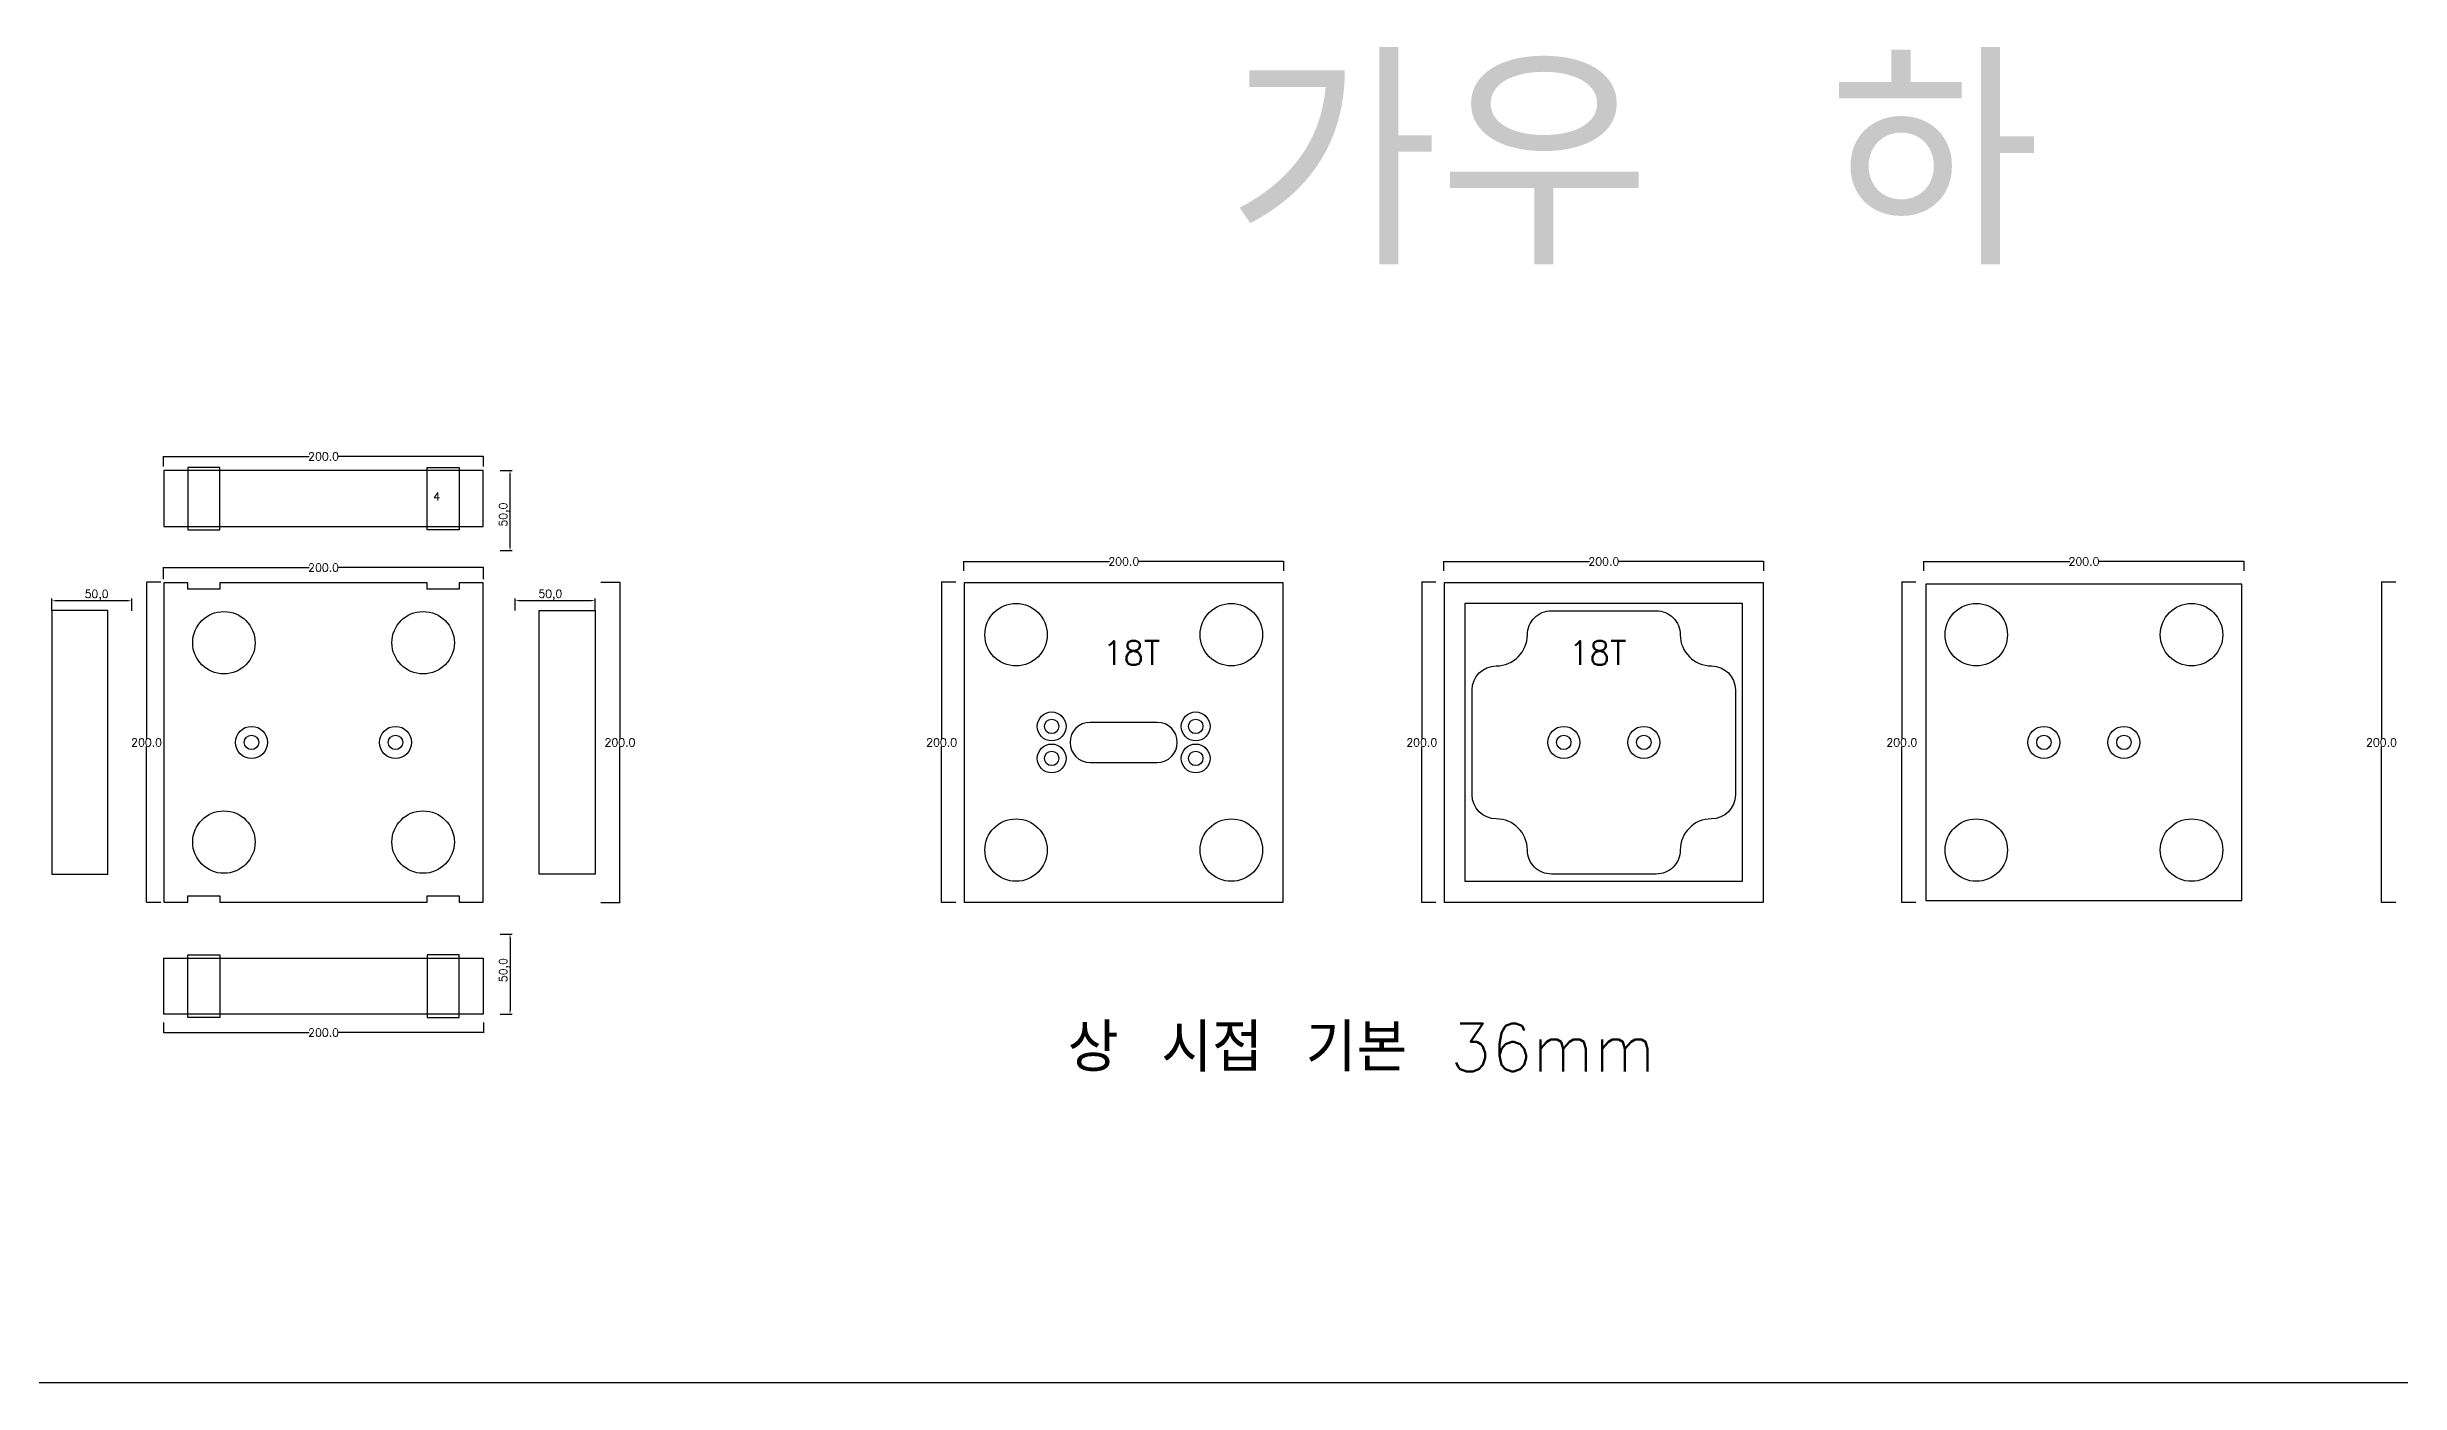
# Model space of a CAD drawing. Header units: millimetres. Extents: x -25 to 19775, y 172 to 9172.
# Drawn here: x 13753 to 15223, y 172 to 1006 of the extents above; entities that cross this region are included whole.
import ezdxf

# ---------------------------------------------------------------- set-up
doc = ezdxf.new("R2010")
doc.units = ezdxf.units.MM
for name, color, linetype in [('TEXT', 7, 'Continuous'), ('볼트 구멍', 7, 'Continuous'), ('치구', 7, 'Continuous'), ('치수', 7, 'Continuous')]:
    doc.layers.add(name, color=color, linetype=linetype)
doc.styles.get("Standard").update_dxf_attribs({"font": 'txt.shx', "bigfont": 'whgtxt.shx'})
doc.dimstyles.new('ISO-25', dxfattribs={"dimtxt": 2.5, "dimasz": 2.5, "dimexe": 1.25, "dimexo": 0.625, "dimtad": 1, "dimtxsty": 'Standard', "dimcen": 2.5, "dimadec": 0, "dimazin": 0, "dimtfac": 1, "dimtmove": 0, "dimatfit": 3, "dimfxl": 0, "dimarcsym": 0})
doc.dimstyles.get("Standard").update_dxf_attribs({"dimtxt": 7, "dimasz": 0.18, "dimexe": 0.18, "dimexo": 0.0625, "dimgap": 0.09, "dimtad": 0, "dimtih": 1, "dimtoh": 1, "dimdec": 1, "dimzin": 0, "dimdsep": 46, "dimtxsty": 'Standard', "dimcen": 0.09, "dimadec": 0, "dimazin": 0, "dimtfac": 1, "dimtdec": 1, "dimtofl": 0, "dimtmove": 0, "dimatfit": 3, "dimfxl": 0, "dimtolj": 1, "dimtzin": 0, "dimarcsym": 0})

# ---------------------------------------------------------------- blocks, each defined once
blk = doc.blocks.new('*D146')
at = {"layer": 'Defpoints', "color": 0}
for p in [(14035.1, 741.6), (14042, 741.6), (14035.1, 691.6)]:
    blk.add_point(p, dxfattribs=at)
at = {"layer": '치수', "color": 0, "lineweight": -2}
for p, q in [((14035.8, 741.6), (14043.3, 741.6)), ((14042, 694.1), (14042, 739.1)), ((14035.8, 691.6), (14043.3, 691.6))]:
    blk.add_line(p, q, dxfattribs=at)
at = {"layer": '치수', "color": 0}
for points in [[(14041.6, 739.1), (14042.5, 739.1), (14042, 741.6)], [(14041.6, 694.1), (14042.5, 694.1), (14042, 691.6)]]:
    blk.add_solid(points, dxfattribs=at)
at = {"layer": '치수', "color": 0, "insert": (14038.5, 714.1), "char_height": 5, "attachment_point": 5, "rotation": 90}
blk.add_mtext('50,0', dxfattribs=at)
blk = doc.blocks.new('*D147')
at = {"layer": 'Defpoints', "color": 0}
for p in [(14325.5, 678.9), (14525.5, 684.8), (14525.5, 678.9)]:
    blk.add_point(p, dxfattribs=at)
at = {"layer": '치수', "color": 0, "lineweight": -2}
for p, q in [((14325.5, 679), (14325.5, 685)), ((14325.6, 684.8), (14416.6, 684.8)), ((14525.3, 684.8), (14434.3, 684.8)), ((14525.5, 679), (14525.5, 685))]:
    blk.add_line(p, q, dxfattribs=at)
at = {"layer": '치수', "color": 0}
for points in [[(14325.6, 684.8), (14325.6, 684.8), (14325.5, 684.8)], [(14525.3, 684.8), (14525.3, 684.8), (14525.5, 684.8)]]:
    blk.add_solid(points, dxfattribs=at)
at = {"layer": '치수', "color": 0, "insert": (14425.5, 684.8), "char_height": 5, "attachment_point": 5}
blk.add_mtext('\\A1;200.0', dxfattribs=at)
blk = doc.blocks.new('*D148')
at = {"layer": 'Defpoints', "color": 0}
for p in [(14320.6, 671.8), (14311.7, 471.8), (14320.6, 471.8)]:
    blk.add_point(p, dxfattribs=at)
at = {"layer": '치수', "color": 0, "lineweight": -2}
for p, q in [((14320.5, 671.8), (14311.5, 671.8)), ((14311.7, 671.6), (14311.7, 574.4)), ((14311.7, 472), (14311.7, 569.2)), ((14320.5, 471.8), (14311.5, 471.8))]:
    blk.add_line(p, q, dxfattribs=at)
at = {"layer": '치수', "color": 0}
for points in [[(14311.6, 671.6), (14311.7, 671.6), (14311.7, 671.8)], [(14311.6, 472), (14311.7, 472), (14311.7, 471.8)]]:
    blk.add_solid(points, dxfattribs=at)
at = {"layer": '치수', "color": 0, "insert": (14311.7, 571.8), "char_height": 5, "attachment_point": 5}
blk.add_mtext('\\A1;200.0', dxfattribs=at)
blk = doc.blocks.new('*D149')
at = {"layer": 'Defpoints', "color": 0}
for p in [(14025.5, 681), (13825.5, 673.6), (14025.5, 673.6)]:
    blk.add_point(p, dxfattribs=at)
at = {"layer": '치수', "color": 0, "lineweight": -2}
for p, q in [((13825.5, 673.7), (13825.5, 681.2)), ((13825.6, 681), (13916.6, 681)), ((14025.3, 681), (13934.3, 681)), ((14025.5, 673.7), (14025.5, 681.2))]:
    blk.add_line(p, q, dxfattribs=at)
at = {"layer": '치수', "color": 0}
for points in [[(13825.6, 681.1), (13825.6, 681), (13825.5, 681)], [(14025.3, 681.1), (14025.3, 681), (14025.5, 681)]]:
    blk.add_solid(points, dxfattribs=at)
at = {"layer": '치수', "color": 0, "insert": (13925.5, 681), "char_height": 5, "attachment_point": 5}
blk.add_mtext('\\A1;200.0', dxfattribs=at)
blk = doc.blocks.new('*D150')
at = {"layer": 'Defpoints', "color": 0}
for p in [(14045.2, 653.6), (14095.2, 660.4), (14095.2, 653.6)]:
    blk.add_point(p, dxfattribs=at)
at = {"layer": '치수', "color": 0, "lineweight": -2}
for p, q in [((14045.2, 654.2), (14045.2, 661.7)), ((14095.2, 654.2), (14095.2, 661.7)), ((14047.7, 660.4), (14092.7, 660.4))]:
    blk.add_line(p, q, dxfattribs=at)
at = {"layer": '치수', "color": 0}
for points in [[(14047.7, 660.8), (14047.7, 660), (14045.2, 660.4)], [(14092.7, 660.8), (14092.7, 660), (14095.2, 660.4)]]:
    blk.add_solid(points, dxfattribs=at)
at = {"layer": '치수', "color": 0, "insert": (14067.2, 663.9), "char_height": 5, "attachment_point": 5}
blk.add_mtext('50,0', dxfattribs=at)
blk = doc.blocks.new('*D151')
at = {"layer": 'Defpoints', "color": 0}
for p in [(13755.7, 660.3), (13755.7, 653.6), (13805.7, 653.5)]:
    blk.add_point(p, dxfattribs=at)
at = {"layer": '치수', "color": 0, "lineweight": -2}
for p, q in [((13755.7, 654.2), (13755.7, 661.6)), ((13803.2, 660.3), (13758.2, 660.3)), ((13805.7, 654.1), (13805.7, 661.6))]:
    blk.add_line(p, q, dxfattribs=at)
at = {"layer": '치수', "color": 0}
for points in [[(13758.2, 660.7), (13758.2, 659.9), (13755.7, 660.3)], [(13803.2, 660.7), (13803.2, 659.9), (13805.7, 660.3)]]:
    blk.add_solid(points, dxfattribs=at)
at = {"layer": '치수', "color": 0, "insert": (13783.7, 663.8), "char_height": 5, "attachment_point": 5}
blk.add_mtext('50,0', dxfattribs=at)
blk = doc.blocks.new('*D152')
at = {"layer": 'Defpoints', "color": 0}
for p in [(14035.1, 452.1), (14035.1, 402.1), (14042, 402.1)]:
    blk.add_point(p, dxfattribs=at)
at = {"layer": '치수', "color": 0, "lineweight": -2}
for p, q in [((14035.8, 452.1), (14043.3, 452.1)), ((14042, 449.6), (14042, 404.6)), ((14035.8, 402.1), (14043.3, 402.1))]:
    blk.add_line(p, q, dxfattribs=at)
at = {"layer": '치수', "color": 0}
for points in [[(14041.6, 449.6), (14042.5, 449.6), (14042, 452.1)], [(14041.6, 404.6), (14042.5, 404.6), (14042, 402.1)]]:
    blk.add_solid(points, dxfattribs=at)
at = {"layer": '치수', "color": 0, "insert": (14038.5, 429.6), "char_height": 5, "attachment_point": 5, "rotation": 90}
blk.add_mtext('50,0', dxfattribs=at)
blk = doc.blocks.new('*D153')
at = {"layer": 'Defpoints', "color": 0}
for p in [(13825.5, 397), (14025.5, 397), (14025.5, 390.6)]:
    blk.add_point(p, dxfattribs=at)
at = {"layer": '치수', "color": 0, "lineweight": -2}
for p, q in [((13825.5, 396.9), (13825.5, 390.4)), ((13825.6, 390.6), (13916.6, 390.6)), ((14025.3, 390.6), (13934.3, 390.6)), ((14025.5, 396.9), (14025.5, 390.4))]:
    blk.add_line(p, q, dxfattribs=at)
at = {"layer": '치수', "color": 0}
for points in [[(13825.6, 390.6), (13825.6, 390.5), (13825.5, 390.6)], [(14025.3, 390.6), (14025.3, 390.5), (14025.5, 390.6)]]:
    blk.add_solid(points, dxfattribs=at)
at = {"layer": '치수', "color": 0, "insert": (13925.5, 390.6), "char_height": 5, "attachment_point": 5}
blk.add_mtext('\\A1;200.0', dxfattribs=at)
blk = doc.blocks.new('*D154')
at = {"layer": 'Defpoints', "color": 0}
for p in [(13824, 671.8), (13814.9, 471.8), (13824, 471.8)]:
    blk.add_point(p, dxfattribs=at)
at = {"layer": '치수', "color": 0, "lineweight": -2}
for p, q in [((13823.9, 671.8), (13814.8, 671.8)), ((13814.9, 671.6), (13814.9, 574.4)), ((13814.9, 472), (13814.9, 569.2)), ((13823.9, 471.8), (13814.8, 471.8))]:
    blk.add_line(p, q, dxfattribs=at)
at = {"layer": '치수', "color": 0}
for points in [[(13814.9, 671.6), (13815, 671.6), (13814.9, 671.8)], [(13814.9, 472), (13815, 472), (13814.9, 471.8)]]:
    blk.add_solid(points, dxfattribs=at)
at = {"layer": '치수', "color": 0, "insert": (13814.9, 571.8), "char_height": 5, "attachment_point": 5}
blk.add_mtext('\\A1;200.0', dxfattribs=at)
blk = doc.blocks.new('*D155')
at = {"layer": 'Defpoints', "color": 0}
for p in [(14098.6, 671.8), (14098.6, 471.8), (14110.7, 471.8)]:
    blk.add_point(p, dxfattribs=at)
at = {"layer": '치수', "color": 0, "lineweight": -2}
for p, q in [((14098.7, 671.8), (14110.9, 671.8)), ((14110.7, 671.6), (14110.7, 574.4)), ((14110.7, 472), (14110.7, 569.2)), ((14098.7, 471.8), (14110.9, 471.8))]:
    blk.add_line(p, q, dxfattribs=at)
at = {"layer": '치수', "color": 0}
for points in [[(14110.6, 671.6), (14110.7, 671.6), (14110.7, 671.8)], [(14110.6, 472), (14110.7, 472), (14110.7, 471.8)]]:
    blk.add_solid(points, dxfattribs=at)
at = {"layer": '치수', "color": 0, "insert": (14110.7, 571.8), "char_height": 5, "attachment_point": 5}
blk.add_mtext('\\A1;200.0', dxfattribs=at)
blk = doc.blocks.new('*D157')
at = {"layer": 'Defpoints', "color": 0}
for p in [(14925.5, 678.9), (15125.5, 684.8), (15125.5, 678.9)]:
    blk.add_point(p, dxfattribs=at)
at = {"layer": '치수', "color": 0, "lineweight": -2}
for p, q in [((14925.5, 679), (14925.5, 685)), ((14925.6, 684.8), (15016.6, 684.8)), ((15125.3, 684.8), (15034.3, 684.8)), ((15125.5, 679), (15125.5, 685))]:
    blk.add_line(p, q, dxfattribs=at)
at = {"layer": '치수', "color": 0}
for points in [[(14925.6, 684.8), (14925.6, 684.8), (14925.5, 684.8)], [(15125.3, 684.8), (15125.3, 684.8), (15125.5, 684.8)]]:
    blk.add_solid(points, dxfattribs=at)
at = {"layer": '치수', "color": 0, "insert": (15025.5, 684.8), "char_height": 5, "attachment_point": 5}
blk.add_mtext('\\A1;200.0', dxfattribs=at)
blk = doc.blocks.new('*D158')
at = {"layer": 'Defpoints', "color": 0}
for p in [(14625.5, 678.9), (14825.5, 684.8), (14825.5, 678.9)]:
    blk.add_point(p, dxfattribs=at)
at = {"layer": '치수', "color": 0, "lineweight": -2}
for p, q in [((14625.5, 679), (14625.5, 685)), ((14625.6, 684.8), (14716.6, 684.8)), ((14825.3, 684.8), (14734.3, 684.8)), ((14825.5, 679), (14825.5, 685))]:
    blk.add_line(p, q, dxfattribs=at)
at = {"layer": '치수', "color": 0}
for points in [[(14625.6, 684.8), (14625.6, 684.8), (14625.5, 684.8)], [(14825.3, 684.8), (14825.3, 684.8), (14825.5, 684.8)]]:
    blk.add_solid(points, dxfattribs=at)
at = {"layer": '치수', "color": 0, "insert": (14725.5, 684.8), "char_height": 5, "attachment_point": 5}
blk.add_mtext('\\A1;200.0', dxfattribs=at)
blk = doc.blocks.new('*D159')
at = {"layer": 'Defpoints', "color": 0}
for p in [(15220.3, 671.8), (15211.4, 471.8), (15220.3, 471.8)]:
    blk.add_point(p, dxfattribs=at)
at = {"layer": '치수', "color": 0, "lineweight": -2}
for p, q in [((15220.3, 671.8), (15211.2, 671.8)), ((15211.4, 671.6), (15211.4, 574.4)), ((15211.4, 472), (15211.4, 569.2)), ((15220.3, 471.8), (15211.2, 471.8))]:
    blk.add_line(p, q, dxfattribs=at)
at = {"layer": '치수', "color": 0}
for points in [[(15211.4, 671.6), (15211.4, 671.6), (15211.4, 671.8)], [(15211.4, 472), (15211.4, 472), (15211.4, 471.8)]]:
    blk.add_solid(points, dxfattribs=at)
at = {"layer": '치수', "color": 0, "insert": (15211.4, 571.8), "char_height": 5, "attachment_point": 5}
blk.add_mtext('\\A1;200.0', dxfattribs=at)
blk = doc.blocks.new('*D160')
at = {"layer": 'Defpoints', "color": 0}
for p in [(14620.6, 671.8), (14611.7, 471.8), (14620.6, 471.8)]:
    blk.add_point(p, dxfattribs=at)
at = {"layer": '치수', "color": 0, "lineweight": -2}
for p, q in [((14620.5, 671.8), (14611.5, 671.8)), ((14611.7, 671.6), (14611.7, 574.4)), ((14611.7, 472), (14611.7, 569.2)), ((14620.5, 471.8), (14611.5, 471.8))]:
    blk.add_line(p, q, dxfattribs=at)
at = {"layer": '치수', "color": 0}
for points in [[(14611.6, 671.6), (14611.7, 671.6), (14611.7, 671.8)], [(14611.6, 472), (14611.7, 472), (14611.7, 471.8)]]:
    blk.add_solid(points, dxfattribs=at)
at = {"layer": '치수', "color": 0, "insert": (14611.7, 571.8), "char_height": 5, "attachment_point": 5}
blk.add_mtext('\\A1;200.0', dxfattribs=at)
blk = doc.blocks.new('*D161')
at = {"layer": 'Defpoints', "color": 0}
for p in [(14920.6, 671.8), (14911.7, 471.8), (14920.6, 471.8)]:
    blk.add_point(p, dxfattribs=at)
at = {"layer": '치수', "color": 0, "lineweight": -2}
for p, q in [((14920.5, 671.8), (14911.5, 671.8)), ((14911.7, 671.6), (14911.7, 574.4)), ((14911.7, 472), (14911.7, 569.2)), ((14920.5, 471.8), (14911.5, 471.8))]:
    blk.add_line(p, q, dxfattribs=at)
at = {"layer": '치수', "color": 0}
for points in [[(14911.6, 671.6), (14911.7, 671.6), (14911.7, 671.8)], [(14911.6, 472), (14911.7, 472), (14911.7, 471.8)]]:
    blk.add_solid(points, dxfattribs=at)
at = {"layer": '치수', "color": 0, "insert": (14911.7, 571.8), "char_height": 5, "attachment_point": 5}
blk.add_mtext('\\A1;200.0', dxfattribs=at)
blk = doc.blocks.new('*D164')
at = {"layer": 'Defpoints', "color": 0}
for p in [(14025.5, 750.4), (13825.5, 744), (14025.5, 744)]:
    blk.add_point(p, dxfattribs=at)
at = {"layer": '치수', "color": 0, "lineweight": -2}
for p, q in [((13825.5, 744.1), (13825.5, 750.6)), ((13825.6, 750.4), (13916.6, 750.4)), ((14025.3, 750.4), (13934.3, 750.4)), ((14025.5, 744.1), (14025.5, 750.6))]:
    blk.add_line(p, q, dxfattribs=at)
at = {"layer": '치수', "color": 0}
for points in [[(13825.6, 750.4), (13825.6, 750.4), (13825.5, 750.4)], [(14025.3, 750.4), (14025.3, 750.4), (14025.5, 750.4)]]:
    blk.add_solid(points, dxfattribs=at)
at = {"layer": '치수', "color": 0, "insert": (13925.5, 750.4), "char_height": 5, "attachment_point": 5}
blk.add_mtext('\\A1;200.0', dxfattribs=at)

msp = doc.modelspace()

# ---------------------------------------------------------------- linework, layer by layer
at = {"layer": 'TEXT', "color": 6}
msp.add_line((19775.462, 171.825), (-24.538, 171.825), dxfattribs=at)
at = {"layer": '볼트 구멍', "color": 3}
msp.add_lwpolyline([(14446.462, 584.325), (14404.462, 584.325, 1), (14404.462, 559.325), (14446.462, 559.325, 1)], format="xyb", close=True, dxfattribs=at)
at = {"layer": '볼트 구멍', "color": 6}
for centre, radius in [((14380.462, 581.825), 9), ((14470.462, 581.825), 9), ((14700.462, 571.825), 10), ((14750.462, 571.825), 10), ((15000.462, 571.825), 10), ((15050.462, 571.825), 10), ((14380.462, 561.825), 9), ((14470.462, 561.825), 9)]:
    msp.add_circle(centre, radius, dxfattribs=at)
at = {"layer": '볼트 구멍', "color": 2}
for centre in [(13880.462, 571.825), (13970.462, 571.825)]:
    msp.add_circle(centre, 10, dxfattribs=at)
at = {"layer": '볼트 구멍', "color": 3}
for centre in [(13880.462, 571.825), (13970.462, 571.825), (14380.462, 581.825), (14470.462, 581.825), (14700.462, 571.825), (14750.462, 571.825), (15000.462, 571.825), (15050.462, 571.825), (14380.462, 561.825), (14470.462, 561.825)]:
    msp.add_circle(centre, 4.5, dxfattribs=at)
at = {"layer": '치구'}
for points in [[(13825.712, 706.575), (14025.212, 706.575), (14025.212, 741.575), (13825.712, 741.575)], [(13825.712, 472.075), (13840.712, 472.075), (13840.712, 476.075), (13860.712, 476.075), (13860.712, 472.075), (13990.212, 472.075), (13990.212, 476.075), (14010.212, 476.075), (14010.212, 472.075), (14025.212, 472.075), (14025.212, 671.575), (14010.212, 671.575), (14010.212, 667.575), (13990.212, 667.575), (13990.212, 671.575), (13860.712, 671.575), (13860.712, 667.575), (13840.712, 667.575), (13840.712, 671.575), (13825.712, 671.575)], [(14325.712, 671.575), (14325.712, 472.075), (14525.212, 472.075), (14525.212, 671.575)], [(14625.712, 671.575), (14625.712, 472.075), (14825.212, 472.075), (14825.212, 671.575)], [(14926.712, 670.575), (14926.712, 473.075), (15124.212, 473.075), (15124.212, 670.575)], [(13790.712, 654.175), (13755.712, 654.175), (13755.712, 489.475), (13790.712, 489.475)], [(14060.212, 654.175), (14095.212, 654.175), (14095.212, 489.475), (14060.212, 489.475)], [(14638.712, 658.575), (14638.712, 485.075), (14812.212, 485.075), (14812.212, 658.575)], [(13825.712, 437.075), (14025.212, 437.075), (14025.212, 402.075), (13825.712, 402.075)]]:
    msp.add_lwpolyline(points, close=True, dxfattribs=at)
at = {"layer": '치구', "color": 1}
for points in [[(13840.712, 704.575), (13860.712, 704.575), (13860.712, 743.572), (13840.712, 743.572)], [(14010.212, 704.575), (13990.212, 704.575), (13990.212, 743.572), (14010.212, 743.572)], [(13840.712, 439.075), (13860.712, 439.075), (13860.712, 400.077), (13840.712, 400.077)], [(14010.212, 439.075), (13990.212, 439.075), (13990.212, 400.077), (14010.212, 400.077)]]:
    msp.add_lwpolyline(points, close=True, dxfattribs=at)
at = {"layer": '치구'}
msp.add_lwpolyline([(14692.712, 654.075), (14758.212, 654.075, -0.41421365), (14773.212, 639.075, 0.41421347), (14792.712, 619.575, -0.41421338), (14807.712, 604.575), (14807.712, 539.075, -0.41421338), (14792.712, 524.075, 0.41421347), (14773.212, 504.575, -0.41421365), (14758.212, 489.575), (14692.712, 489.575, -0.41421365), (14677.712, 504.575, 0.41421347), (14658.212, 524.075, -0.41421338), (14643.212, 539.075), (14643.212, 604.575, -0.41421338), (14658.212, 619.575, 0.41421347), (14677.712, 639.075, -0.41421365)], format="xyb", close=True, dxfattribs=at)
for centre in [(13863.212, 634.075), (13987.712, 634.075), (14358.212, 639.075), (14492.712, 639.075), (14958.212, 639.075), (15092.712, 639.075), (13863.212, 509.575), (13987.712, 509.575), (14358.212, 504.575), (14492.712, 504.575), (14958.212, 504.575), (15092.712, 504.575)]:
    msp.add_circle(centre, 19.5, dxfattribs=at)

# ---------------------------------------------------------------- texts
at = {"layer": 'TEXT', "linetype": 'Continuous'}
msp.add_text('가우 하', height=125, dxfattribs=at).set_placement((14490.026, 870.013))
at = {"layer": 'TEXT', "color": 1}
for s, height, p in [('4', 5, (13994.024, 722.876)), ('18T', 15, (14412.368, 620.247)), ('18T', 15, (14703.645, 620.247))]:
    msp.add_text(s, height=height, dxfattribs=at).set_placement(p)
at = {"layer": 'TEXT', "color": 3}
msp.add_text('상 시접 기본 36mm', height=30, dxfattribs=at).set_placement((14390.459, 366.263))

# ---------------------------------------------------------------- dimensions: what is measured, and where the dimension line sits
at = {"layer": '치수', "color": 4}
for base, p1, p2, dimstyle, override, picture, middle in [((14025.462, 750.397), (13825.462, 744), (14025.462, 744), 'Standard', {"dimtxt": 5}, '*D164', (13925.462, 750.397)), ((14095.212, 660.402), (14045.212, 653.625), (14095.212, 653.625), 'ISO-25', {"dimtxt": 5, "dimdec": 1, "dimzin": 0, "dimtdec": 1}, '*D150', (14067.212, 660.402)), ((14025.462, 390.564), (13825.462, 396.961), (14025.462, 396.961), 'Standard', {"dimtxt": 5}, '*D153', (13925.462, 390.564))]:
    dim = msp.add_linear_dim(base=base, p1=p1, p2=p2, dimstyle=dimstyle, override=override, dxfattribs=at)
    dim.commit()
    dim.dimension.update_dxf_attribs({"geometry": picture, "text_midpoint": middle, "dimtype": 160})
for base, p1, p2, angle, picture, middle in [((14042.039, 741.575), (14035.141, 691.575), (14035.141, 741.575), 90, '*D146', (14042.039, 714.075)), ((13755.712, 660.302), (13805.712, 653.525), (13755.712, 653.625), 180, '*D151', (13783.712, 660.302)), ((14042.039, 402.075), (14035.141, 452.075), (14035.141, 402.075), 270, '*D152', (14042.039, 429.575))]:
    dim = msp.add_linear_dim(base=base, p1=p1, p2=p2, angle=angle, dimstyle='ISO-25', override={"dimtxt": 5, "dimdec": 1, "dimzin": 0, "dimtdec": 1}, dxfattribs=at)
    dim.commit()
    dim.dimension.update_dxf_attribs({"geometry": picture, "text_midpoint": middle, "dimtype": 160})
for base, p1, p2, picture, middle in [((14025.462, 681.047), (13825.462, 673.65), (14025.462, 673.65), '*D149', (13925.462, 681.047)), ((14525.462, 684.815), (14325.462, 678.932), (14525.462, 678.932), '*D147', (14425.462, 684.815)), ((14825.462, 684.815), (14625.462, 678.932), (14825.462, 678.932), '*D158', (14725.462, 684.815)), ((15125.462, 684.815), (14925.462, 678.932), (15125.462, 678.932), '*D157', (15025.462, 684.815))]:
    dim = msp.add_linear_dim(base=base, p1=p1, p2=p2, dimstyle='Standard', override={"dimtxt": 5}, dxfattribs=at)
    dim.commit()
    dim.dimension.update_dxf_attribs({"geometry": picture, "text_midpoint": middle})
for base, p1, p2, picture, middle in [((13814.932, 471.825), (13824.001, 671.825), (13824.001, 471.825), '*D154', (13814.932, 571.825)), ((14110.679, 471.825), (14098.61, 671.825), (14098.61, 471.825), '*D155', (14110.679, 571.825)), ((14311.666, 471.825), (14320.57, 671.825), (14320.57, 471.825), '*D148', (14311.666, 571.825)), ((14611.666, 471.825), (14620.57, 671.825), (14620.57, 471.825), '*D160', (14611.666, 571.825)), ((14911.666, 471.825), (14920.57, 671.825), (14920.57, 471.825), '*D161', (14911.666, 571.825)), ((15211.416, 471.825), (15220.32, 671.825), (15220.32, 471.825), '*D159', (15211.416, 571.825))]:
    dim = msp.add_linear_dim(base=base, p1=p1, p2=p2, angle=90, dimstyle='Standard', override={"dimtxt": 5}, dxfattribs=at)
    dim.commit()
    dim.dimension.update_dxf_attribs({"geometry": picture, "text_midpoint": middle})

doc.saveas('drawing.dxf')
